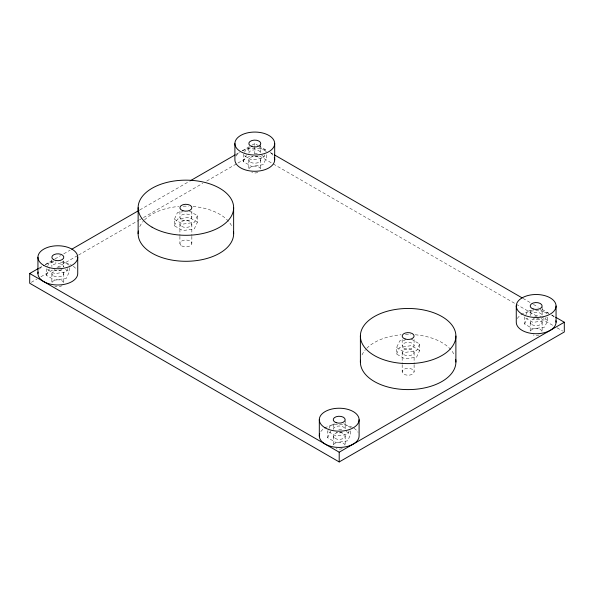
<?xml version="1.0" encoding="UTF-8"?>
<svg xmlns="http://www.w3.org/2000/svg" width="594" height="594" viewBox="0 0 594 594"><rect width="100%" height="100%" fill="white"/><g stroke="black" fill="none" stroke-linecap="round" stroke-linejoin="round"><path stroke-width="0.45" stroke-dasharray="2.97 2.23" d="M69.364 267.656L69.364 271.718L66.276 278.378L54.745 280.16L46.31 275.289L46.31 268.792L47.468 266.29M47.854 265.459L49.399 262.132L54.715 261.308M46.31 275.289L49.399 268.629M67.82 268.547L66.276 271.881L54.745 273.663L46.31 268.792M188.974 210.818L197.416 215.689L197.416 222.186L194.327 228.846L182.796 230.628L174.354 225.757L174.354 219.26L177.45 212.6L182.766 211.776M174.354 225.757L177.45 219.097L188.974 217.315L197.416 222.186M197.416 215.689L194.327 222.349L182.796 224.131L174.354 219.26M266.327 154.759L266.327 158.004L263.239 164.664L251.708 166.446L243.265 161.575L243.265 155.079L246.354 148.418L250.787 147.735M243.265 161.575L246.354 154.915M264.783 154.841L263.239 158.167L251.708 159.949L243.265 155.079M350.735 430.917L350.735 434.169L347.646 440.822L336.115 442.604L327.673 437.733L327.673 431.237L330.761 424.576L335.202 423.893M327.673 437.733L330.761 431.073M349.19 430.999L347.646 434.325L336.115 436.107L327.673 431.237M411.234 339.137L419.668 344.008L419.668 350.505L416.58 357.165L405.049 358.947L396.606 354.076L396.606 347.572L399.703 340.919L405.019 340.095M396.606 354.076L399.703 347.416L411.234 345.634L419.668 350.505M419.668 344.008L416.58 350.668L405.049 352.45L396.606 347.572M547.69 317.203L547.69 320.456L544.601 327.108L533.07 328.898L524.636 324.02L524.636 317.523L527.724 310.862L532.157 310.179M524.636 324.02L527.338 318.198M546.146 317.285L544.601 320.612L533.07 322.394L524.636 317.523M39.078 268.087L42.204 266.283M45.367 264.456L51.775 260.759M54.975 258.91L60.581 255.672M63.788 253.824L70.189 250.126M139.842 209.912L189.486 181.252M235.922 154.44L239.924 152.131M242.293 150.765L250.883 145.805M251.67 145.352L254.796 143.548L257.922 145.352M31.304 282.328L36.91 279.091M40.912 276.774L53.735 269.379M56.935 267.523L77.762 255.502M78.564 255.041L138.64 220.352M139.442 219.891L142.649 218.043M143.451 217.575L202.725 183.353M206.734 181.044L237.169 163.469M237.971 163.008L249.985 156.066M254.336 153.683L257.885 153.133M58.264 267.255L60.93 266.847M534.815 316.268L539.255 315.577L540.785 316.468M338.743 429.841L342.293 429.291M258.702 145.805L267.3 150.765M272.869 153.98L269.661 152.131A19.899 11.486 0 0 1 273.173 155.398M522.98 298.381L532.595 303.935M533.397 304.395L538.209 307.172M542.218 309.489L548.626 313.187M551.796 315.02L554.922 316.825M259.422 147.52L266.327 151.507M540.02 309.526L547.69 313.959M261.724 155.346L266.327 158.004M541.557 316.906L547.69 320.456M259.608 156.073L272.438 163.476M273.24 163.937L515.392 303.742M516.193 304.21L537.035 316.246M541.045 318.562L553.875 325.965M557.083 327.821L562.696 331.058M62.459 261.234L69.364 265.221M343.829 423.678L350.735 427.665M65.533 269.505L69.364 271.718M346.131 431.504L350.735 434.169M542.129 306.875L542.129 315.741A5.97 3.445 0 0 0 536.167 312.296A5.97 3.445 0 0 0 530.197 315.741L530.197 308.65M542.129 322.238L542.129 331.987A5.97 3.445 0 0 0 536.167 328.541A5.97 3.445 0 0 0 530.197 331.987L530.197 322.238M414.107 339.59L414.107 345.79M414.107 352.287L414.107 363.81M414.107 364.694L414.107 371.785A5.97 3.445 0 0 1 405.153 374.769A5.97 3.445 0 0 1 405.153 368.8A5.97 3.445 0 0 1 414.107 371.785M402.175 339.59L402.175 345.79M402.175 352.287L402.175 363.81M402.175 364.694L402.175 371.785M345.173 420.589L345.173 429.455A5.97 3.445 0 0 0 339.204 426.002A5.97 3.445 0 0 0 333.234 429.455L333.234 422.364M345.173 435.951L345.173 445.693A5.97 3.445 0 0 0 339.204 442.248A5.97 3.445 0 0 0 333.234 445.693L333.234 435.951M260.766 144.431L260.766 153.289A5.97 3.445 0 0 0 254.796 149.844A5.97 3.445 0 0 0 248.827 153.289L248.827 146.206M260.766 159.793L260.766 169.535A5.97 3.445 0 0 0 254.796 166.09A5.97 3.445 0 0 0 248.827 169.535L248.827 159.793M254.796 143.548L254.796 145.315M254.796 146.206L254.796 153.289M191.855 211.271L191.855 217.478M191.855 223.975L191.855 235.491M191.855 236.375L191.855 243.466M179.915 211.271L179.915 217.478M179.915 223.975L179.915 235.491M179.915 236.375L179.915 243.466M63.803 260.803L63.803 267.003A5.97 3.445 0 0 0 57.833 263.558A5.97 3.445 0 0 0 51.871 267.003M63.803 273.5L63.803 283.249A5.97 3.445 0 0 0 57.833 279.804A5.97 3.445 0 0 0 51.871 283.249L51.871 273.5M51.871 259.92L51.871 266.119M235.952 156.103A19.899 11.486 0 0 1 240.013 152.101M242.27 150.861A19.899 11.486 0 0 1 267.315 150.861M62.058 285.684A5.97 3.445 0 0 1 54.856 286.234M539.144 334.971A5.97 3.445 0 0 1 533.182 334.971M342.189 448.678A5.97 3.445 0 0 1 336.219 448.678M257.781 172.52A5.97 3.445 0 0 1 251.811 172.52M39.456 269.104A19.899 11.486 0 0 1 42.374 266.275M45.315 264.575A19.899 11.486 0 0 1 56.111 262.058M60.432 262.117A19.899 11.486 0 0 1 71.904 265.384M73.3 266.275A19.899 11.486 0 0 1 76.678 269.817M517.322 318.547A19.899 11.486 0 0 1 550.23 314.115M551.626 315.006A19.899 11.486 0 0 1 554.544 317.842M320.827 431.556A19.899 11.486 0 0 1 353.274 427.829M353.987 428.259A19.899 11.486 0 0 1 358.048 432.261M139.768 226.581A47.75 27.569 0 0 1 143.221 221.339M144.535 219.936A47.75 27.569 0 0 1 178.764 206.46M183.227 206.192A47.75 27.569 0 0 1 188.55 206.192M193.013 206.46A47.75 27.569 0 0 1 232.009 226.581M362.021 354.9A47.75 27.569 0 0 1 365.473 349.658M366.788 348.255A47.75 27.569 0 0 1 401.017 334.778M405.479 334.511A47.75 27.569 0 0 1 410.803 334.511M415.265 334.778A47.75 27.569 0 0 1 454.262 354.9M257.781 156.274A5.97 3.445 0 0 1 251.811 156.274M62.058 269.438A5.97 3.445 0 0 1 53.616 269.438M342.189 432.439A5.97 3.445 0 0 1 336.219 432.439M539.144 318.726A5.97 3.445 0 0 1 533.182 318.726M181.667 245.901A5.97 3.445 0 0 0 191.654 244.357A5.97 3.445 0 0 0 184.34 240.139A5.97 3.445 0 0 0 181.667 245.901M250.571 162.229A5.97 3.445 0 0 0 260.558 160.684A5.97 3.445 0 0 0 253.252 156.46A5.97 3.445 0 0 0 250.571 162.229M53.616 275.943A5.97 3.445 0 0 0 63.603 274.398A5.97 3.445 0 0 0 56.289 270.173A5.97 3.445 0 0 0 53.616 275.943M334.986 438.387A5.97 3.445 0 0 0 344.973 436.842A5.97 3.445 0 0 0 337.659 432.618A5.97 3.445 0 0 0 334.986 438.387M531.942 324.673A5.97 3.445 0 0 0 541.928 323.129A5.97 3.445 0 0 0 534.615 318.911A5.97 3.445 0 0 0 531.942 324.673M403.92 348.225A5.97 3.445 0 0 0 413.907 346.681A5.97 3.445 0 0 0 406.593 342.463A5.97 3.445 0 0 0 403.92 348.225M403.92 354.729A5.97 3.445 0 0 0 413.907 353.185A5.97 3.445 0 0 0 406.593 348.96A5.97 3.445 0 0 0 403.92 354.729M181.667 219.914A5.97 3.445 0 0 0 191.654 218.369A5.97 3.445 0 0 0 184.34 214.144A5.97 3.445 0 0 0 181.667 219.914M181.667 226.411A5.97 3.445 0 0 0 191.654 224.866A5.97 3.445 0 0 0 184.34 220.641A5.97 3.445 0 0 0 181.667 226.411"/><path stroke-width="0.89" d="M555.702 317.27L564.3 322.238L564.3 331.987L339.204 461.939L29.7 283.249L29.7 273.5L38.298 268.54M71.792 249.205L139.048 210.373M190.288 180.791L235.12 154.9M29.7 273.5L339.204 452.197L564.3 322.238M274.473 154.908L522.178 297.913M556.058 305.992A19.899 11.486 0 0 1 526.217 315.941A19.899 11.486 0 0 1 526.217 296.042A19.899 11.486 0 0 1 556.058 305.992L556.058 322.238M516.268 305.992L516.268 322.238A19.899 11.486 0 0 0 537.466 333.702A19.899 11.486 0 0 0 555.887 320.738M455.888 336.048A47.75 27.569 0 0 1 384.266 359.919A47.75 27.569 0 0 1 384.266 312.169A47.75 27.569 0 0 1 455.888 336.048L455.888 362.036M360.387 336.048L360.387 362.036M359.103 419.706L359.103 435.951A19.899 11.486 0 0 1 337.251 447.379A19.899 11.486 0 0 1 319.691 433.709M339.204 452.197L339.204 461.939M319.312 419.706L319.312 435.951M274.688 143.548A19.899 11.486 0 0 1 244.847 153.49A19.899 11.486 0 0 1 244.847 133.598A19.899 11.486 0 0 1 274.688 143.548L274.688 159.793M234.897 143.548L234.897 159.793A19.899 11.486 0 0 0 256.749 171.221A19.899 11.486 0 0 0 274.309 157.544M233.635 207.729L233.635 233.717M138.135 207.729L138.135 233.717M77.732 257.261L77.732 273.5A19.899 11.486 0 0 1 56.534 284.964A19.899 11.486 0 0 1 38.113 272M37.942 257.261L37.942 273.5M233.539 231.927A47.75 27.569 0 0 1 185.105 261.286A47.75 27.569 0 0 1 138.365 231.021M455.665 359.34A47.75 27.569 0 0 1 408.924 389.597A47.75 27.569 0 0 1 360.491 360.239M251.811 146.532A5.97 3.445 0 0 0 260.766 143.548A5.97 3.445 0 0 0 251.811 140.563A5.97 3.445 0 0 0 251.811 146.532M43.77 265.377A19.899 11.486 0 0 0 77.057 260.231A19.899 11.486 0 0 0 52.688 246.161A19.899 11.486 0 0 0 43.77 265.377M53.616 259.697A5.97 3.445 0 0 0 63.603 258.152A5.97 3.445 0 0 0 56.289 253.928A5.97 3.445 0 0 0 53.616 259.697M325.133 427.829A19.899 11.486 0 0 0 358.42 422.676A19.899 11.486 0 0 0 334.058 408.613A19.899 11.486 0 0 0 325.133 427.829M336.219 422.69A5.97 3.445 0 0 0 345.173 419.706A5.97 3.445 0 0 0 336.219 416.721A5.97 3.445 0 0 0 336.219 422.69M533.182 308.977A5.97 3.445 0 0 0 542.129 305.992A5.97 3.445 0 0 0 533.182 303.007A5.97 3.445 0 0 0 533.182 308.977M405.153 339.026A5.97 3.445 0 0 0 414.107 336.048A5.97 3.445 0 0 0 405.153 333.063A5.97 3.445 0 0 0 405.153 339.026M182.9 210.714A5.97 3.445 0 0 0 191.855 207.729A5.97 3.445 0 0 0 182.9 204.744A5.97 3.445 0 0 0 182.9 210.714M152.123 227.22A47.75 27.569 0 0 0 232.009 214.865A47.75 27.569 0 0 0 173.53 181.096A47.75 27.569 0 0 0 152.123 227.22"/></g></svg>
